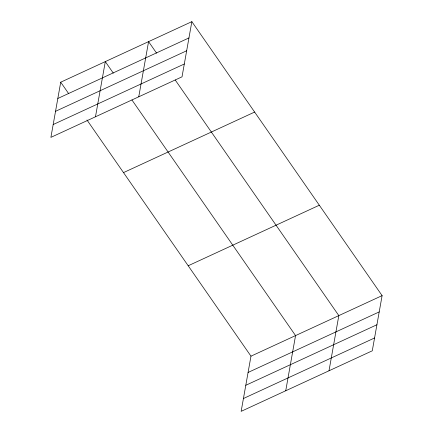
<?xml version="1.0" encoding="UTF-8"?>
<svg xmlns="http://www.w3.org/2000/svg" width="433" height="433" viewBox="0 0 433 433"><rect width="100%" height="100%" fill="white"/><g stroke="black" fill="none" stroke-linecap="round" stroke-linejoin="round"><path stroke-width="0.65" d="M60.723 82.194L50.894 137.369L182.022 76.83L191.851 21.65L60.723 82.194L68.712 93.701M95.477 116.786L105.306 61.61L113.294 73.117M138.749 96.808L148.579 41.628L156.573 53.135M86.979 120.001L250.978 356.17L241.149 411.35L372.277 350.806L382.106 295.631L191.851 21.65M285.731 390.766L295.56 335.586L131.941 99.963M329.004 370.783L338.833 315.608L175.213 79.986M57.822 98.475L188.95 37.931M55.532 111.313L186.666 50.769M53.178 124.536L184.312 63.992M123.508 172.605L254.636 112.06M188.193 265.759L319.321 205.215M250.978 356.17L382.106 295.631M248.077 372.456L379.205 311.912M245.787 385.289L376.921 324.745M243.433 398.517L374.567 337.973"/></g></svg>
